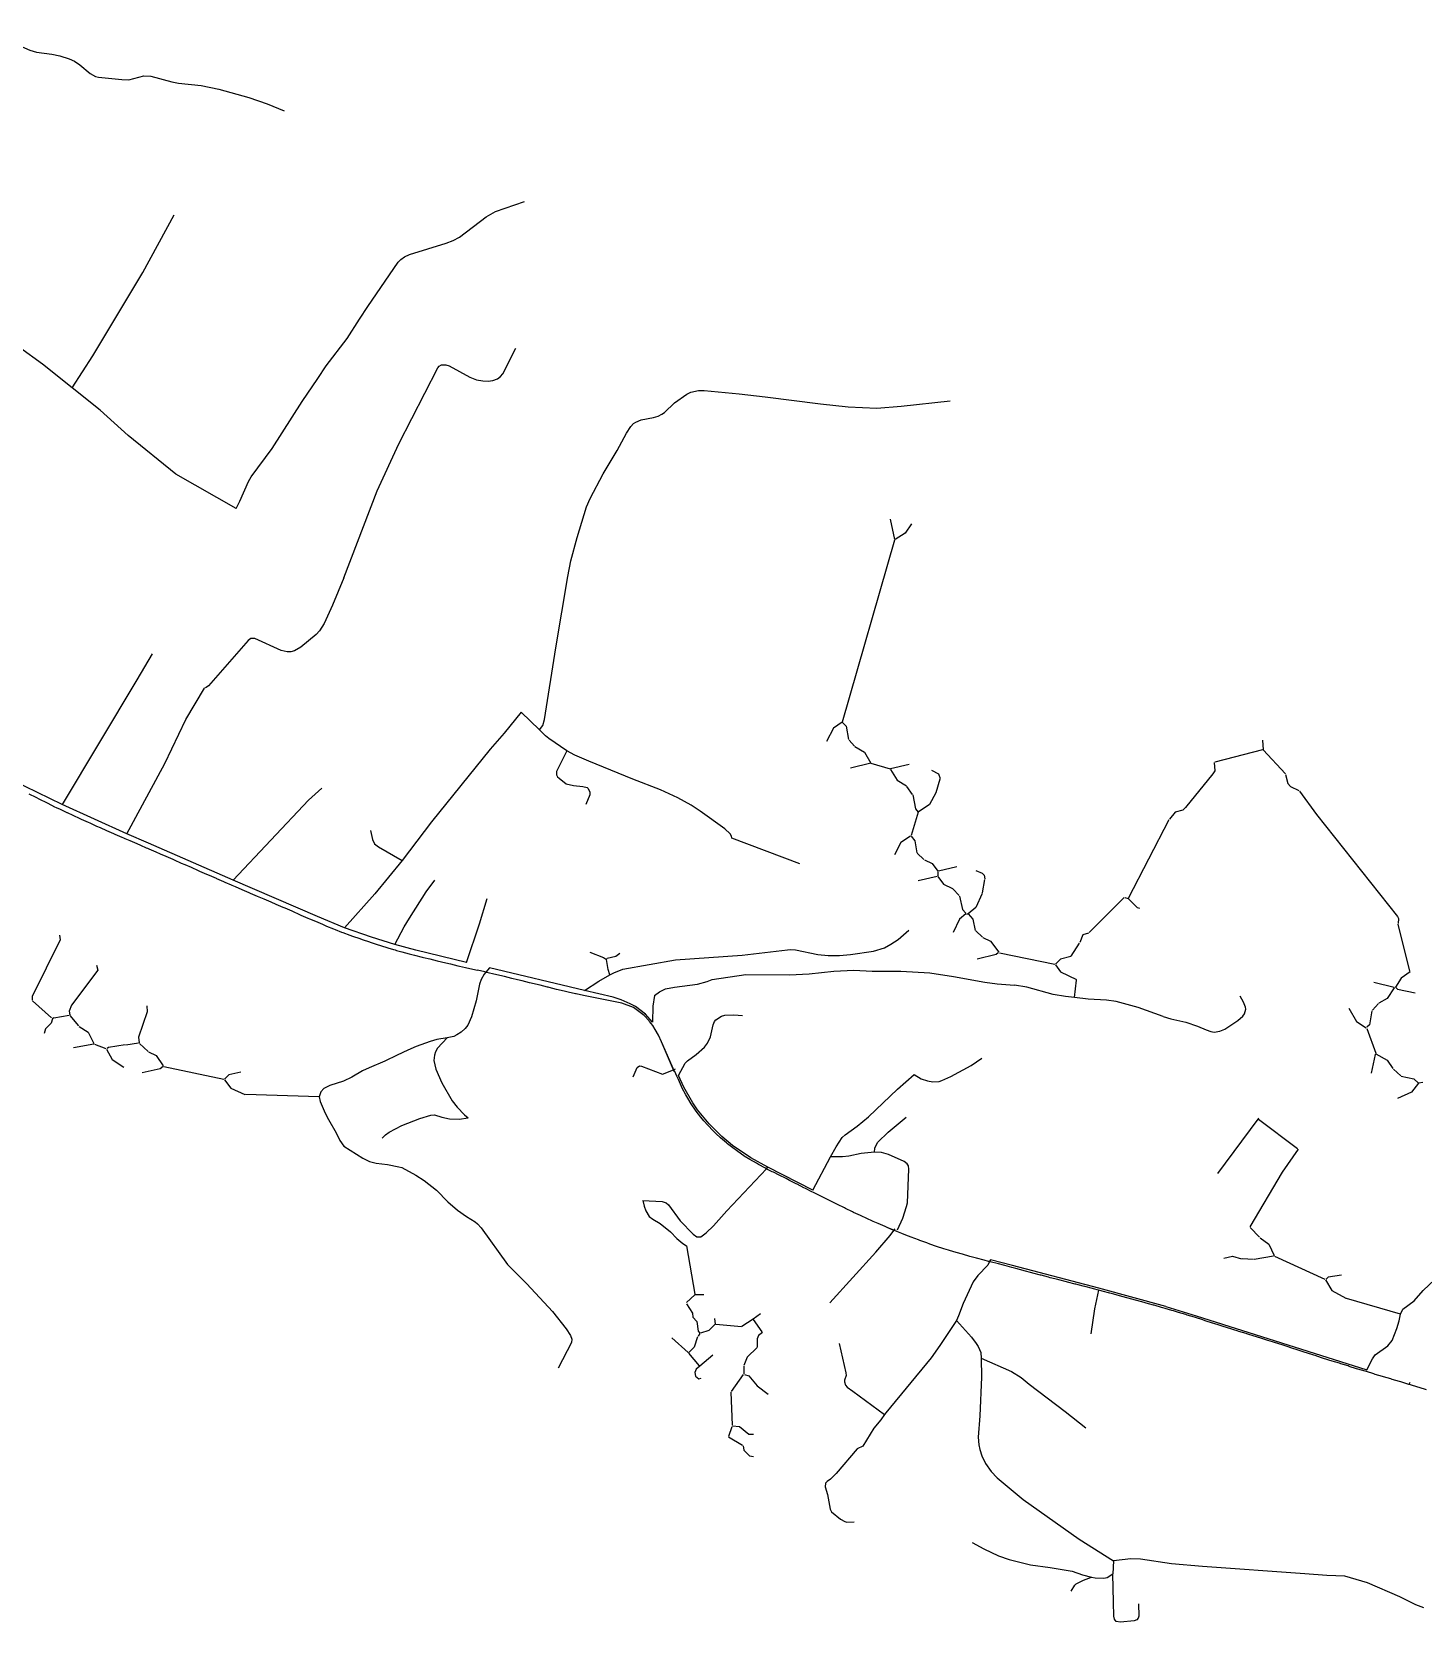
# Model space of a CAD drawing. Header units: metres. Extents: x 432891 to 477890, y 2556094 to 2581523.
# Drawn here: x 468306 to 470491, y 2574296 to 2576794 of the extents above; entities that cross this region are included whole.
import ezdxf

# ---------------------------------------------------------------- set-up
doc = ezdxf.new("R2010")
doc.units = ezdxf.units.M
for name, color, linetype in [('W10_MAIN_PIPE', 1, 'Continuous'), ('W10_PIPE_DN200', 8, 'Continuous'), ('W10_PIPE_DN500_800', 30, 'Continuous')]:
    doc.layers.add(name, color=color, linetype=linetype)

msp = doc.modelspace()

# ---------------------------------------------------------------- linework, layer by layer
at = {"layer": 'W10_MAIN_PIPE'}
for points in [[(468301, 2575597), (468311.7, 2575591.6), (468317.7, 2575588.6), (468328.5, 2575583.3), (468330.7, 2575582.2), (468341.5, 2575576.9), (468343.8, 2575575.8), (468350, 2575572.9), (468360.8, 2575567.7), (468361.3, 2575567.5), (468370.1, 2575563.4), (468381, 2575558.4), (468383.3, 2575557.4), (468394.3, 2575552.4), (468396.6, 2575551.4), (468407.5, 2575546.5), (468412.8, 2575544.2), (468423.1, 2575539.6), (468434, 2575534.8), (468436.3, 2575533.8), (468447.3, 2575529), (468449.6, 2575528), (468451.7, 2575527), (468459.6, 2575523.6), (468470.7, 2575518.8), (468476.2, 2575516.4), (468485.5, 2575512.3), (468487.2, 2575511.6), (468489.4, 2575510.6), (468500.4, 2575505.8), (468507, 2575503), (468516, 2575499.1), (468527, 2575494.2), (468529.2, 2575493.3), (468540.2, 2575488.4), (468545.8, 2575486), (468555.7, 2575481.6), (468566.7, 2575476.8), (468569, 2575475.8), (468580, 2575471), (468584, 2575469.2), (468595, 2575464.4), (468595.6, 2575464.2), (468606.6, 2575459.4), (468608.9, 2575458.5), (468618.7, 2575454.2), (468619.9, 2575453.7), (468625, 2575451.5), (468635.4, 2575446.9), (468646.4, 2575442.1), (468648.7, 2575441.1), (468659.7, 2575436.3), (468662, 2575435.3), (468669.9, 2575431.9), (468680.9, 2575427.2), (468688.7, 2575423.9), (468699.7, 2575419.2), (468703.1, 2575417.8), (468714.1, 2575413), (468715.2, 2575412.5), (468726.1, 2575407.7), (468728.4, 2575406.7), (468739.4, 2575401.9), (468741.7, 2575400.9), (468751.1, 2575396.8), (468762.2, 2575392.1), (468768.4, 2575389.4), (468779.6, 2575384.9), (468782, 2575383.9), (468792, 2575380), (468794.1, 2575379.2), (468805.4, 2575375.1), (468809.3, 2575373.6), (468820.7, 2575369.7), (468824.8, 2575368.2), (468836.2, 2575364.3), (468836.9, 2575364.1), (468848.3, 2575360.4), (468853.5, 2575358.7), (468864.7, 2575355.2), (468873.8, 2575352.6), (468876.3, 2575351.8), (468878.7, 2575351.1), (468886.9, 2575348.8), (468898.6, 2575345.8), (468906.9, 2575343.6), (468918.6, 2575340.7), (468921, 2575340.1), (468930.7, 2575337.7), (468942.4, 2575334.9), (468949.2, 2575333.2), (468960.8, 2575330.4), (468963.3, 2575329.8), (468974.9, 2575327.1), (468977.4, 2575326.5), (468986.8, 2575324.3), (468998.5, 2575321.5), (469005.6, 2575319.9)], [(469250.9, 2575261.4), (469232.6, 2575268.1), (469174.7, 2575279.6), (469172.3, 2575280.2), (469160.5, 2575282.8), (469159.9, 2575282.9), (469148.2, 2575285.6), (469143.9, 2575286.6), (469132.2, 2575289.4), (469129.8, 2575289.9), (469118.1, 2575292.8), (469116.8, 2575293.1), (469115.7, 2575293.4), (469104, 2575296.3), (469101.6, 2575296.9), (469090, 2575299.8), (469087.6, 2575300.4), (469076, 2575303.3), (469068.7, 2575305.1), (469059.5, 2575307.2), (469047.9, 2575310), (469045.5, 2575310.6), (469033.8, 2575313.3), (469031.4, 2575313.9), (469022.6, 2575315.9), (469019.7, 2575316.6), (469017.3, 2575317.2), (469005.6, 2575319.9)], [(470496.2, 2574660.7), (470484.8, 2574664.3), (470482.8, 2574664.9), (470471.4, 2574668.5), (470469.1, 2574669.2), (470466.9, 2574669.9), (470456, 2574673.2), (470454, 2574673.8), (470442.5, 2574677.2), (470440.5, 2574677.8), (470429, 2574681.3), (470427.5, 2574681.7), (470416, 2574685.1), (470413.6, 2574685.9), (470402.1, 2574689.3), (470400.1, 2574689.9), (470388.6, 2574693.4), (470386.6, 2574694), (470375.2, 2574697.6), (470373.2, 2574698.2), (470361.7, 2574701.7), (470359.7, 2574702.4), (470348.3, 2574706), (470343.1, 2574707.6), (470331.7, 2574711.2), (470321.5, 2574714.5), (470319.5, 2574715.2), (470308.1, 2574718.9), (470306.1, 2574719.5), (470294.7, 2574723.2), (470283.5, 2574726.8), (470279.4, 2574728.1), (470267.9, 2574731.8), (470266, 2574732.4), (470254.5, 2574736.1), (470247.4, 2574738.3), (470239.2, 2574740.9), (470227.7, 2574744.5), (470225.7, 2574745.1), (470214.3, 2574748.7), (470213.1, 2574749), (470201.6, 2574752.6), (470198.9, 2574753.5), (470193.9, 2574755.1), (470190.9, 2574756), (470187.4, 2574757.1), (470185.5, 2574757.8), (470174, 2574761.4), (470172.1, 2574762), (470160.6, 2574765.7), (470160.4, 2574765.7), (470149, 2574769.4), (470145.3, 2574770.6), (470133.8, 2574774.2), (470131.9, 2574774.8), (470120.4, 2574778.3), (470118.4, 2574778.9), (470107, 2574782.4), (470099, 2574784.8), (470096.4, 2574785.6), (470086, 2574788.6), (470082.1, 2574789.8), (470080.1, 2574790.3), (470068.6, 2574793.6), (470067.8, 2574793.8), (470056.2, 2574797.1), (470053, 2574798), (470041.5, 2574801.2), (470039.5, 2574801.7), (470027.9, 2574804.9), (470025.9, 2574805.4), (470014.4, 2574808.6), (470005.4, 2574811), (469998.8, 2574812.8), (469987.2, 2574815.8), (469985.2, 2574816.4), (469981.1, 2574817.4), (469973.6, 2574819.4), (469971.6, 2574819.9), (469960, 2574822.9), (469957, 2574823.7), (469945.4, 2574826.7), (469944.4, 2574826.9), (469932.7, 2574829.9), (469930.7, 2574830.4), (469919.1, 2574833.4), (469917.1, 2574833.9), (469905.5, 2574836.9), (469902.5, 2574837.7), (469890.9, 2574840.7), (469889.9, 2574841), (469878.3, 2574844.1), (469876.3, 2574844.6), (469864.7, 2574847.8), (469862.7, 2574848.3), (469851.1, 2574851.4), (469845.3, 2574853), (469834.2, 2574855.9), (469823.9, 2574858.6), (469810.8, 2574861.9), (469808.2, 2574862.6), (469801.4, 2574864.4), (469789.8, 2574867.4), (469781, 2574869.8), (469779, 2574870.4), (469767.4, 2574873.7), (469765.4, 2574874.3), (469753.9, 2574877.7), (469745.6, 2574880.2), (469738.4, 2574882.5), (469727, 2574886.1), (469716.5, 2574889.7), (469711.6, 2574891.5), (469700.3, 2574895.6), (469698.4, 2574896.3), (469687.2, 2574900.6), (469678.6, 2574903.9), (469672.1, 2574906.5), (469664.4, 2574909.5), (469660.9, 2574910.9), (469660.6, 2574911), (469649.5, 2574915.6), (469646, 2574917.1), (469634.9, 2574921.9), (469627.2, 2574925.4), (469616.2, 2574930.4), (469609.3, 2574933.6), (469607.4, 2574934.5), (469596.5, 2574939.6), (469594.7, 2574940.5), (469583.9, 2574945.8), (469582, 2574946.7), (469571.2, 2574951.9), (469569.3, 2574952.9), (469558.6, 2574958.2), (469555.5, 2574959.7), (469544.8, 2574965), (469544.1, 2574965.3), (469533.4, 2574970.7), (469531, 2574971.9), (469520.8, 2574977), (469518.6, 2574978.1), (469507.9, 2574983.6), (469506.4, 2574984.3), (469495.7, 2574989.8), (469490.4, 2574992.5), (469479.7, 2574997.9), (469470.6, 2575002.5), (469468.8, 2575003.4), (469460.4, 2575007.6), (469458, 2575008.9), (469447.3, 2575014.6), (469443.8, 2575016.6), (469433.3, 2575022.7), (469424.8, 2575028), (469424.3, 2575028.4), (469414.5, 2575035.3), (469404.6, 2575042.3), (469398.4, 2575047.2), (469396.8, 2575048.6), (469387.7, 2575056.4), (469380, 2575063.6), (469375.9, 2575067.8), (469367.5, 2575076.4), (469361.4, 2575083.2), (469356.6, 2575089.2), (469349.1, 2575098.6), (469348.1, 2575100.1), (469341.3, 2575110.1), (469335.9, 2575119.2), (469333.1, 2575124.3), (469327.4, 2575134.9), (469326.3, 2575137.3), (469321.3, 2575148.2), (469319.8, 2575151.4), (469318.9, 2575153.4), (469315.5, 2575160.8), (469315, 2575160.6), (469294.6, 2575207.2), (469289.8, 2575218), (469285, 2575226.7), (469281, 2575232.9), (469278.4, 2575236.3), (469276.1, 2575239.4), (469275.3, 2575240.3), (469267.4, 2575248.9), (469250.9, 2575261.4)]]:
    msp.add_lwpolyline(points, dxfattribs=at)
at = {"layer": 'W10_PIPE_DN200'}
for points in [[(468241.3, 2576794.2), (468250.6, 2576787.8), (468302.7, 2576765.2), (468313, 2576762.4), (468336.9, 2576759.1), (468349.9, 2576756.4), (468364.3, 2576751.8), (468372.5, 2576747.9), (468381.1, 2576742.4), (468397.4, 2576728.8), (468405.5, 2576724.1), (468410.3, 2576722.9), (468447.3, 2576719.1), (468458, 2576719), (468481.7, 2576725.3), (468492.6, 2576724.6), (468525.7, 2576715.6), (468536.1, 2576713.6), (468571.9, 2576709.8), (468599.3, 2576704.2), (468646.4, 2576690.9), (468675.1, 2576680.9), (468702, 2576669.8)], [(468626.5, 2576045.2), (468632.4, 2576056.6), (468646, 2576087.7), (468650, 2576095.2), (468683.1, 2576139.5), (468730.5, 2576213.6), (468754.7, 2576249.4), (468768.2, 2576269.4), (468801, 2576312.6), (468820.5, 2576342.8), (468833.4, 2576362.8), (468881.3, 2576432.2), (468885.1, 2576436.4), (468891.1, 2576440.9), (468898.7, 2576444.6), (468956.5, 2576462.1), (468967.5, 2576466.3), (468977.3, 2576471.8), (469019.5, 2576503.4), (469034.1, 2576512.1), (469079.8, 2576527.7)], [(468369, 2576234.7), (468401.3, 2576285.1), (468479.9, 2576416.1), (468529.4, 2576506.9)], [(468369, 2576234.7), (468322.3, 2576272.1), (468286.5, 2576298.2), (468246.9, 2576325.2), (468240.5, 2576328.4), (468228.6, 2576330.8), (468143.4, 2576329.9), (468095, 2576336.3), (468077.2, 2576336.6), (468065, 2576340.5), (468057.7, 2576340), (468052.7, 2576338.4)], [(468796, 2575936.2), (468848.3, 2576073), (468882, 2576146.7), (468943.4, 2576266.1), (468945.4, 2576268.9), (468949.2, 2576270.8), (468952, 2576271.1), (468955.8, 2576271.1), (468961.3, 2576269.6), (468993.8, 2576251.9), (469004.1, 2576247.6), (469014.3, 2576245.8), (469022.5, 2576245.4), (469029.9, 2576246.4), (469036.9, 2576249.1), (469041.8, 2576252.5), (469045.6, 2576256.7), (469066, 2576297.2)], [(468626.5, 2576045.2), (468532, 2576099.2), (468457, 2576160.1), (468413, 2576199.9), (468369, 2576234.7)], [(469103.3, 2575697.8), (469108.2, 2575704.5), (469111.1, 2575714), (469128.7, 2575826.3), (469147.4, 2575938.3), (469152.5, 2575962.9), (469162.2, 2576000), (469177, 2576047.9), (469182.5, 2576060.8), (469203, 2576099.6), (469225, 2576136.4), (469239.7, 2576163.7), (469246.5, 2576174.1), (469250.9, 2576178.8), (469254.7, 2576181.1), (469262.9, 2576184.4), (469282, 2576188.3), (469289.6, 2576190.5), (469295.5, 2576193.4), (469299.7, 2576196.1), (469315.2, 2576211.4), (469334.4, 2576225), (469340.8, 2576228.1), (469352.7, 2576230.6), (469361.9, 2576230.9), (469416.6, 2576225.3), (469457.7, 2576220.9), (469544.4, 2576209.6)], [(469544.4, 2576209.6), (469588.1, 2576204.9), (469633.1, 2576202.9), (469671.4, 2576206), (469748.3, 2576214.3)], [(469653.7, 2576028.4), (469660.7, 2575996.4)], [(469687.7, 2576021.4), (469677.7, 2576006.4), (469661.7, 2575996.4)], [(469660.7, 2575995.4), (469578.7, 2575709.4)], [(468796, 2575936.2), (468778.2, 2575893.2), (468764.9, 2575864.6), (468757.6, 2575853.2), (468752.4, 2575847.6), (468728, 2575827.4), (468718.2, 2575821.7), (468712.5, 2575820.2), (468706.6, 2575819.9), (468697.1, 2575822.4), (468656.1, 2575841), (468649.9, 2575840.9), (468645.7, 2575838), (468583.1, 2575766.6), (468579.6, 2575764), (468576.9, 2575763.3)], [(468494.8, 2575816.8), (468470.7, 2575776.4)], [(468470.7, 2575776.4), (468353.4, 2575580.1)], [(468514.5, 2575644.8), (468547.5, 2575713.6), (468576.9, 2575763.3)], [(468353.4, 2575580.1), (468295.4, 2575608.8), (468146.8, 2575684.5), (468049, 2575735.4)], [(469074.4, 2575725.5), (469047.4, 2575692.2), (469025.6, 2575667), (468933.5, 2575553.1), (468887.2, 2575492.2)], [(469103.3, 2575697.8), (469074.4, 2575725.5)], [(469145.8, 2575664.6), (469118, 2575683.9), (469112.5, 2575688.4), (469103.3, 2575697.8)], [(469578.7, 2575709.4), (469564.7, 2575700.4), (469553.7, 2575679.4)], [(469578.7, 2575709.4), (469584.7, 2575703.4), (469588.7, 2575682.4)], [(469598.1, 2575672.1), (469589.4, 2575681.6)], [(470238.7, 2575681.4), (470239.7, 2575666.4)], [(469145.8, 2575664.6), (469129.9, 2575632.1), (469129.9, 2575626.7), (469131.2, 2575624), (469133.9, 2575621.5), (469144.8, 2575612.9), (469156.6, 2575609.9), (469171.2, 2575608.8), (469177.9, 2575607.1), (469179.2, 2575605.8), (469182, 2575600.1), (469182.4, 2575595.7), (469175.8, 2575580.4)], [(469293, 2575603.6), (469249.5, 2575620.1), (469180.6, 2575648.2), (469158.5, 2575657.9), (469145.8, 2575664.6)], [(469598.7, 2575671.4), (469613.7, 2575662.4), (469623.7, 2575645.4)], [(470238.8, 2575666.1), (470163.7, 2575646.6)], [(470239.7, 2575666.4), (470274.7, 2575628.4)], [(468454.9, 2575534.4), (468514.5, 2575644.8)], [(469623.7, 2575645.4), (469591.7, 2575637.4)], [(469623.7, 2575645.4), (469653.7, 2575636.4)], [(469683.7, 2575643.4), (469654.7, 2575636.4)], [(469654.7, 2575635.4), (469664.7, 2575618.4), (469679.7, 2575609.4)], [(469718.7, 2575634.4), (469729.7, 2575628.4), (469732.7, 2575621.4)], [(470162.7, 2575646.4), (470163.7, 2575633.4), (470160.7, 2575628.4), (470117.7, 2575575.4), (470113.7, 2575571.4), (470101.7, 2575568.4), (470092.7, 2575557.4)], [(470274.7, 2575627.4), (470278.7, 2575613.4), (470282.7, 2575608.4), (470295.7, 2575602.4)], [(468621.8, 2575461.6), (468740.5, 2575587.3), (468761.3, 2575606.2)], [(469405, 2575527.6), (469404.6, 2575530.7), (469402.8, 2575534.2), (469394.4, 2575542.2), (469355.5, 2575569.9), (469341.2, 2575579.1), (469320.6, 2575590.9), (469293, 2575603.6)], [(469689.2, 2575596.2), (469680.3, 2575608.6)], [(469725.7, 2575598.4), (469715.7, 2575580.4), (469697.7, 2575568.4)], [(469726, 2575599.3), (469732.5, 2575620.4)], [(470296.7, 2575601.4), (470323.7, 2575564.4), (470450.7, 2575404.4), (470452.7, 2575401.4), (470451.7, 2575393.4)], [(468454.9, 2575534.4), (468353.4, 2575580.1)], [(469689.7, 2575595.4), (469693.7, 2575573.4), (469697.7, 2575568.4)], [(469697.7, 2575568.4), (469686.7, 2575531.4)], [(470028.2, 2575433.2), (470092.3, 2575556.5)], [(468488.7, 2575519.7), (468454.9, 2575534.4)], [(468837.8, 2575539.4), (468840.9, 2575525.5), (468844.1, 2575518.5), (468850.4, 2575513.8), (468887.2, 2575492.2)], [(469512.3, 2575487.2), (469405, 2575527.6)], [(469685.7, 2575530.4), (469670.7, 2575520.4), (469660.7, 2575501.4)], [(469686.7, 2575530.4), (469692.7, 2575523.4), (469695.7, 2575504.4)], [(468621.8, 2575461.6), (468488.7, 2575519.7)], [(469707, 2575494), (469696.5, 2575503.7)], [(468887.2, 2575492.2), (468844.5, 2575439.8), (468796.9, 2575386.7)], [(469707.7, 2575493.4), (469719.7, 2575487.4), (469728.7, 2575475.4)], [(469728.7, 2575474.4), (469728.7, 2575468.4)], [(469758.7, 2575482.4), (469729.7, 2575475.4)], [(469788.7, 2575476.4), (469798.7, 2575472.4), (469801.7, 2575469.4), (469802.7, 2575463.4)], [(468796.9, 2575386.7), (468754.3, 2575404.1), (468621.8, 2575461.6)], [(468876, 2575360.2), (468890.6, 2575388.3), (468898.7, 2575401.8), (468925.2, 2575443.2), (468938.5, 2575461.2)], [(469727.7, 2575467.4), (469697.7, 2575460.4)], [(469728.7, 2575467.4), (469737.7, 2575455.4), (469751.7, 2575448.4)], [(469762.1, 2575437.1), (469752.4, 2575447.6)], [(469798.9, 2575441.3), (469802.6, 2575462.4)], [(468988.6, 2575332), (469008.9, 2575392.8), (469021.1, 2575432.6)], [(469762.7, 2575436.4), (469767.7, 2575415.4), (469772.7, 2575409.4)], [(469798.7, 2575440.4), (469788.7, 2575418.4), (469776.7, 2575408.4)], [(469966.4, 2575379.1), (470021.5, 2575434.2)], [(470022.7, 2575434.4), (470027.7, 2575432.4)], [(470027.7, 2575432.4), (470041.7, 2575418.4), (470045.7, 2575417.4)], [(469772.7, 2575408.4), (469762.7, 2575400.4), (469752.7, 2575379.4)], [(469773.7, 2575408.4), (469776.7, 2575408.4)], [(469776.7, 2575408.4), (469783.7, 2575400.4), (469787.7, 2575382.4)], [(468349.1, 2575374.8), (468350.1, 2575367.8), (468306.1, 2575278.8), (468306.1, 2575272.8)], [(468876, 2575360.2), (468839.4, 2575371.7), (468796.9, 2575386.7)], [(469421.7, 2575343.6), (469492.7, 2575352.2), (469498.1, 2575352.7), (469505.3, 2575352), (469540.4, 2575344.9), (469556.6, 2575343.2), (469574.5, 2575342.9), (469591.9, 2575344.6), (469627.9, 2575350), (469644.8, 2575355), (469655.1, 2575361.1), (469666.4, 2575368.3), (469683.1, 2575382.9)], [(469799, 2575372), (469788.5, 2575381.7)], [(469965.7, 2575378.4), (469956.7, 2575375.4), (469951.7, 2575363.4)], [(470470.5, 2575318.3), (470452, 2575392.4)], [(468988.6, 2575332), (468908.9, 2575351.4), (468876, 2575360.2)], [(469182.4, 2575348.4), (469203.8, 2575339.9), (469208.2, 2575336.8)], [(469208.2, 2575336.8), (469209.2, 2575338.9), (469223.2, 2575342.3), (469229.1, 2575346.7)], [(469823.7, 2575347.4), (469820.7, 2575344.4), (469790.7, 2575337.4)], [(469799.7, 2575371.4), (469811.7, 2575365.4), (469824.7, 2575348.4)], [(469825.7, 2575347.4), (469912.7, 2575329.4)], [(469938.3, 2575342.2), (469951.2, 2575362.5)], [(468407.1, 2575327.8), (468409.1, 2575319.8), (468368.1, 2575264.8), (468364.1, 2575255.8), (468365.1, 2575249.8)], [(469024.4, 2575323.7), (469018.8, 2575316.8)], [(469174, 2575288), (469024.4, 2575323.7)], [(469213.7, 2575312.5), (469211, 2575321.3), (469208.2, 2575336.8)], [(469213.7, 2575312.5), (469219.9, 2575316), (469234, 2575321.5), (469316.5, 2575336.3)], [(469316.5, 2575336.3), (469421.7, 2575343.6)], [(469937.7, 2575341.4), (469921.7, 2575337.4), (469913.7, 2575329.4)], [(469913.7, 2575328.4), (469921.7, 2575317.4), (469946.7, 2575305.4)], [(469018.8, 2575316.8), (469016.3, 2575313.7), (469011.3, 2575305.6), (469009.1, 2575298.3), (469003.6, 2575272), (468996.4, 2575246.9), (468990.3, 2575233.9), (468986.1, 2575228.4), (468980.1, 2575222.9), (468973.4, 2575218.3), (468968.5, 2575215.7), (468958.3, 2575213.8)], [(469174, 2575288), (469196.2, 2575302.6), (469213.7, 2575312.5)], [(469283.7, 2575280.3), (469291.7, 2575286), (469301.1, 2575290.9), (469315, 2575293.5), (469351.3, 2575297.8), (469366.7, 2575302.1), (469374.5, 2575305.5)], [(469374.5, 2575305.5), (469427.2, 2575313.1), (469495.7, 2575312.6), (469526.6, 2575314.4), (469565.4, 2575318.6), (469596.9, 2575319.8), (469625.5, 2575318.7), (469670.9, 2575318.5), (469716.5, 2575315.7), (469753.2, 2575310.3), (469802.8, 2575301.1), (469821.9, 2575298.6), (469849.1, 2575296.5)], [(469943.4, 2575277), (469946.6, 2575304.4)], [(470413.7, 2575301.4), (470445.7, 2575293.4)], [(470470.7, 2575317.4), (470456.7, 2575307.4), (470447.7, 2575293.4)], [(468336.4, 2575245.4), (468306.9, 2575272.1)], [(469280.8, 2575238.1), (469269.4, 2575251.1), (469253.7, 2575263), (469245.8, 2575267.4), (469231.2, 2575273.5), (469218.7, 2575277.4), (469174, 2575288)], [(469283.7, 2575280.3), (469281.1, 2575263.7), (469280.8, 2575238.1)], [(469943.4, 2575277), (469929.5, 2575278.6), (469910.1, 2575281.7), (469868.6, 2575293.3), (469849.1, 2575296.5)], [(470082.6, 2575247.2), (470043.3, 2575261.2), (470009.2, 2575270.6), (469993.8, 2575272.8), (469965.2, 2575274.5), (469943.4, 2575277)], [(470082.6, 2575247.2), (470094.7, 2575243.6), (470118.6, 2575238.1), (470136.9, 2575232), (470150.1, 2575226.1), (470157.5, 2575223.8), (470163.1, 2575222.8), (470172, 2575224), (470179.4, 2575227.1), (470199.9, 2575240.9), (470207.8, 2575247.6), (470210.8, 2575251.5), (470212.4, 2575258.7), (470212, 2575261.9), (470208.9, 2575270), (470203.8, 2575279)], [(470445.7, 2575292.4), (470434.7, 2575275.4), (470421.7, 2575268.4)], [(470445.7, 2575292.4), (470445.7, 2575293.4)], [(470447.7, 2575293.4), (470450.7, 2575290.4), (470478.7, 2575284.4)], [(468340.1, 2575245), (468364.1, 2575249.6)], [(468379.5, 2575232.6), (468365.7, 2575249)], [(468486.1, 2575263.8), (468487.1, 2575254.8), (468473.1, 2575214.8), (468474.1, 2575205.8)], [(469321.6, 2575154.6), (469332.2, 2575173.9), (469335.4, 2575177.5), (469349.4, 2575187.6), (469362.5, 2575199.1), (469367.2, 2575205.2), (469371.6, 2575215.2), (469376.1, 2575234.3), (469377.9, 2575239.4), (469380.2, 2575242.2), (469389.2, 2575247.8), (469394, 2575249.2), (469408.4, 2575250.1), (469421.9, 2575249)], [(470374.7, 2575260.4), (470386.7, 2575239.4), (470401.7, 2575229.4)], [(470410.7, 2575256.4), (470406.7, 2575234.4), (470402.7, 2575230.4)], [(470411.4, 2575257.1), (470421, 2575267.6)], [(468338.1, 2575243.8), (468336.1, 2575236.8), (468327.1, 2575227.8), (468325.1, 2575220.8)], [(468340.1, 2575245), (468338.1, 2575243.8)], [(468380.1, 2575231.8), (468394.1, 2575222.8), (468403.1, 2575204.8)], [(470402.7, 2575228.4), (470416.7, 2575189.4)], [(468403.1, 2575203.8), (468371.1, 2575197.8)], [(468404.1, 2575203.8), (468422.1, 2575196.8)], [(468452.1, 2575202.8), (468426.1, 2575198.8), (468424.1, 2575196.8)], [(468453.1, 2575203), (468473.1, 2575205.7)], [(468488.4, 2575192.5), (468474.8, 2575205.1)], [(468958.3, 2575213.8), (468941.6, 2575211.3), (468931.4, 2575208.1), (468909.2, 2575200.1), (468896.3, 2575194.3)], [(468958.3, 2575213.8), (468942.9, 2575197.5), (468939.5, 2575191.8), (468938, 2575186.7), (468937.4, 2575178.3)], [(468423.1, 2575195.8), (468432.1, 2575179.8), (468450.1, 2575167.8)], [(468489.1, 2575191.8), (468501.1, 2575185.8), (468512.1, 2575169.8)], [(468896.3, 2575194.3), (468879.4, 2575186.7), (468860.1, 2575177), (468835.6, 2575166.8), (468825, 2575161.8), (468808.5, 2575152), (468795.3, 2575145.9), (468773.9, 2575138.9), (468764.2, 2575134.1), (468759.4, 2575128.8), (468757.2, 2575120.8)], [(468937.4, 2575178.3), (468940.3, 2575164.7), (468949.6, 2575143.1), (468965.9, 2575114.8), (468973.9, 2575104.6), (468985.2, 2575092.8), (468991.1, 2575088.1)], [(469691.7, 2575156.2), (469702.9, 2575149.4), (469712.4, 2575146), (469721, 2575144.8), (469730.9, 2575145.4), (469735, 2575146.5), (469749, 2575153), (469781.4, 2575170.1), (469797.8, 2575181.7)], [(470415.7, 2575187.4), (470409.7, 2575158.4)], [(470416.7, 2575188.4), (470415.7, 2575187.4)], [(470416.7, 2575188.4), (470434.7, 2575178.4), (470443.7, 2575165.4)], [(468512.1, 2575168.8), (468507.1, 2575164.8), (468479.1, 2575158.8)], [(468513.1, 2575168.8), (468607.1, 2575148.8)], [(468634.1, 2575159.8), (468615.1, 2575155.8), (468608.1, 2575148.8)], [(468608.1, 2575147.8), (468618.1, 2575134.8), (468640.1, 2575124.8)], [(469250.1, 2575152.6), (469256.8, 2575167.2), (469260, 2575169.5), (469263.3, 2575169.1), (469296.2, 2575156.8), (469313.7, 2575163.6)], [(469313.7, 2575163.6), (469316.9, 2575164.8)], [(469461.8, 2575010.3), (469434.9, 2575025.2), (469406.4, 2575044.7), (469389.7, 2575058.7), (469369.7, 2575078.4), (469351.5, 2575100.4), (469343.8, 2575111.8), (469330.1, 2575136.3), (469321.6, 2575154.6)], [(469560.1, 2575026.9), (469568.9, 2575042.6), (469578.8, 2575057.1), (469583.1, 2575061.2), (469602, 2575075.1), (469619.9, 2575089.5), (469665.5, 2575133.2), (469691.7, 2575156.2)], [(470456, 2575154.1), (470444.5, 2575164.7)], [(470456.7, 2575153.4), (470476.7, 2575149.4), (470483.7, 2575142.4)], [(468757.2, 2575120.8), (468641.1, 2575124.8)], [(470483.7, 2575142.4), (470472.7, 2575128.4), (470450.7, 2575118.4)], [(470490.7, 2575143.4), (470483.7, 2575142.4)], [(468757.2, 2575120.8), (468758.5, 2575113.8), (468766.6, 2575095.4), (468771.5, 2575085.5), (468783.8, 2575064.7), (468789.5, 2575052.5), (468795.7, 2575043.5), (468825.6, 2575024.6), (468836.2, 2575019.4), (468846.7, 2575016.8), (468864.2, 2575014.7), (468882.4, 2575011.3), (468886.7, 2575009.8), (468908.7, 2574998.1), (468921.8, 2574989.5), (468941.1, 2574974.4), (468959.1, 2574956), (468974.4, 2574943.1), (468988.3, 2574932.8), (469002.2, 2574924.8), (469005.5, 2574921.7), (469011.4, 2574915), (469052.8, 2574857.8), (469083.4, 2574827.5), (469123.8, 2574783.9), (469145.2, 2574756.7), (469152, 2574746.3), (469153.9, 2574740.1), (469153.2, 2574734.9), (469132.2, 2574694.6)], [(468855.9, 2575056.1), (468861.2, 2575061.3), (468867.1, 2575065.4), (468886.8, 2575076.1), (468915.3, 2575087.1), (468932.2, 2575092.5), (468938.4, 2575092.6), (468949.8, 2575088.9), (468962, 2575086.6), (468976.8, 2575086), (468991.1, 2575088.1)], [(469629.6, 2575034.1), (469630, 2575040.2), (469631.9, 2575045.3), (469634.7, 2575049.7), (469650.8, 2575065.6), (469679.2, 2575089)], [(470231.5, 2575085.9), (470167.9, 2575000.7)], [(470232.9, 2575087.7), (470231.5, 2575085.9)], [(470294, 2575039.2), (470232.3, 2575085.3)], [(469532.3, 2574974.6), (469560.1, 2575026.9)], [(469629.6, 2575034.1), (469608.2, 2575031.9), (469589.1, 2575028.1), (469578.9, 2575026.9), (469560.1, 2575026.9)], [(469665.5, 2574912.3), (469673.9, 2574930.3), (469679.8, 2574948.6), (469681, 2574954.5), (469683.2, 2575007.4), (469682.5, 2575012.9), (469680.8, 2575015.9), (469675.9, 2575019.4), (469651.4, 2575030.6), (469640.2, 2575033.8), (469629.6, 2575034.1)], [(470294.9, 2575038.7), (470269.9, 2575002.7), (470218.9, 2574916.7)], [(469265.6, 2574958), (469295.7, 2574956.4), (469302, 2574954.5), (469305.6, 2574951.3), (469324, 2574926.2), (469344.3, 2574905.1), (469350.1, 2574901), (469356.4, 2574901.3), (469365.1, 2574907.2), (469376.4, 2574918.5), (469397.2, 2574942.1), (469459.7, 2575008)], [(469459.7, 2575008), (469461.8, 2575010.3)], [(469532.3, 2574974.6), (469461.8, 2575010.3)], [(469265.6, 2574958), (469267.4, 2574949.3), (469269.9, 2574942.2), (469275.6, 2574933.1), (469280.9, 2574928.7), (469292.5, 2574922), (469308.8, 2574909), (469318.7, 2574898.3), (469328.1, 2574890.5), (469334, 2574886.9)], [(469559.1, 2574797.5), (469631.5, 2574876.8), (469654.1, 2574903.2), (469659.9, 2574911.3)], [(469659.9, 2574911.3), (469661.7, 2574913.8)], [(470234.2, 2574900.4), (470219.5, 2574915.9)], [(470234.9, 2574899.7), (470248.9, 2574889.7), (470256.9, 2574871.7)], [(469334, 2574886.9), (469347, 2574811)], [(469810.2, 2574862.1), (469807.5, 2574856.7), (469791.9, 2574840.6), (469784.5, 2574830.3), (469768.7, 2574796.2), (469761.4, 2574776.8), (469757.9, 2574769.7)], [(469811.6, 2574864.8), (469810.2, 2574862.1)], [(469846.1, 2574855.9), (469811.6, 2574864.8)], [(469981.9, 2574820.3), (469846.1, 2574855.9)], [(470177.9, 2574867.7), (470191.9, 2574870.7), (470205.9, 2574866.7)], [(470224.9, 2574865.7), (470206.8, 2574866.6)], [(470255.9, 2574870.7), (470225.9, 2574865.7)], [(470257.9, 2574870.7), (470336.9, 2574834.7)], [(470455.8, 2574779.7), (470459.2, 2574787.4), (470476.9, 2574800.6), (470491.1, 2574816.7), (470509.7, 2574833.9), (470535.3, 2574849.9)], [(470337.9, 2574833.7), (470347.9, 2574816.7), (470369.9, 2574804.7)], [(470362.9, 2574840.7), (470341.9, 2574837.7), (470338.9, 2574834.7)], [(469347.2, 2574810), (469334.2, 2574798)], [(469361.2, 2574810), (469347.2, 2574810)], [(469981.2, 2574817.4), (469974.9, 2574788), (469969.3, 2574748.9)], [(470086.9, 2574791.5), (469981.9, 2574820.3)], [(470455.8, 2574779.7), (470370.8, 2574804.4)], [(469334.2, 2574796), (469343.2, 2574781), (469344.2, 2574775), (469350.2, 2574768), (469352.2, 2574753), (469355.2, 2574750)], [(469378.2, 2574773), (469379.2, 2574764)], [(469438.7, 2574772), (469421.2, 2574760)], [(469450.2, 2574780), (469438.7, 2574772)], [(470086.9, 2574791.5), (470134.7, 2574777), (470402.9, 2574692.2)], [(470402.9, 2574692.2), (470411.7, 2574709.3), (470415.9, 2574715.5), (470435.8, 2574729.7), (470442.3, 2574738.5), (470450.1, 2574757.2), (470453.7, 2574769.1), (470455.8, 2574779.7)], [(469355.2, 2574749), (469352.2, 2574745)], [(469379.2, 2574764), (469369.2, 2574754), (469356.2, 2574750)], [(469380.2, 2574763.9), (469420.2, 2574760.1)], [(469452.7, 2574751.8), (469439.3, 2574771.2)], [(469453.2, 2574751), (469447.2, 2574746), (469445.2, 2574741), (469445.2, 2574728)], [(469757.9, 2574769.7), (469732.1, 2574730.4), (469718.3, 2574711), (469646.9, 2574624.5)], [(469757.9, 2574769.7), (469781.8, 2574743.4), (469789.1, 2574733.7), (469792.4, 2574728.7), (469796.6, 2574719.6), (469797.1, 2574710.4)], [(469336.5, 2574719.6), (469311, 2574742.4)], [(469351.2, 2574744), (469346.2, 2574728), (469337.2, 2574719)], [(469445.2, 2574727), (469429.2, 2574712), (469424.2, 2574699)], [(469573.6, 2574733.8), (469584.4, 2574687.3), (469584.8, 2574683.5), (469582.2, 2574676.1), (469582.1, 2574673.2), (469583.8, 2574668.3), (469586.5, 2574665.1), (469595.3, 2574658.4), (469645, 2574622)], [(469354.4, 2574698.7), (469337.9, 2574718.2)], [(469355, 2574697.9), (469349.2, 2574693), (469347.2, 2574688), (469348.2, 2574682), (469353.2, 2574678), (469357.2, 2574679)], [(469375.2, 2574715), (469355, 2574697.9)], [(469424.2, 2574698), (469424.2, 2574686)], [(469797.1, 2574710.4), (469797.3, 2574680.5), (469794.6, 2574619.9), (469792, 2574586.5), (469793, 2574574.4), (469794.7, 2574567.1), (469798.1, 2574556.9), (469803.9, 2574544.8)], [(469797.1, 2574710.4), (469844.5, 2574689.3), (469859.7, 2574680.1), (469872.2, 2574669.6), (469928.7, 2574626.8), (469961.1, 2574600.8)], [(469423.2, 2574685), (469404.2, 2574658)], [(469425.2, 2574685), (469432.2, 2574683)], [(469432.2, 2574683), (469445.2, 2574667), (469462.2, 2574654)], [(470470, 2574672.1), (470468.8, 2574669.3)], [(469406.2, 2574605), (469404.3, 2574657)], [(469646.9, 2574624.5), (469645, 2574622)], [(469400.6, 2574587.9), (469405.9, 2574603.1)], [(469406.2, 2574604), (469417.2, 2574603), (469432.2, 2574591), (469439.2, 2574591)], [(469645, 2574622), (469639.2, 2574613.4), (469628.3, 2574600.3), (469610.8, 2574572.1), (469602.1, 2574567.9), (469569.1, 2574529.4), (469560.4, 2574520.3), (469554.8, 2574517), (469552.4, 2574513.9), (469552, 2574508.6), (469555.7, 2574496.1), (469559.8, 2574473.3), (469561.9, 2574469.2), (469575.8, 2574457.8), (469582.5, 2574454.1), (469585.9, 2574453), (469597.5, 2574453.6)], [(469400.2, 2574587), (469422.2, 2574574)], [(469423.2, 2574573), (469424.2, 2574566), (469433.2, 2574557), (469439.2, 2574556)], [(469803.9, 2574544.8), (469812.7, 2574532.2), (469821.8, 2574522.6), (469863, 2574488.3), (469950.6, 2574425.9), (470004.8, 2574392.3)], [(469782.9, 2574420.9), (469800.9, 2574411.1), (469823.9, 2574400), (469840.9, 2574394.4), (469874.2, 2574385.9), (469905.1, 2574381.7), (469939.8, 2574375.9), (469955.9, 2574370.1), (469970.1, 2574366.4)], [(470004.8, 2574392.3), (470003.9, 2574371.7)], [(470144.7, 2574383.4), (470095.8, 2574387.4), (470047.4, 2574394.5), (470031.8, 2574395.4), (470004.8, 2574392.3)], [(470305.2, 2574371.9), (470144.7, 2574383.4)], [(469938.2, 2574344.4), (469943.9, 2574353.8), (469946.1, 2574355.8), (469957.8, 2574361.8), (469970.1, 2574366.4)], [(469970.1, 2574366.4), (469975.8, 2574365.3), (469989.5, 2574365), (469994.7, 2574366), (470003.9, 2574371.7)], [(470044.3, 2574324.8), (470044.6, 2574305.3), (470043.5, 2574302.1), (470041.3, 2574299.6), (470037.4, 2574297.6), (470015.9, 2574295.7), (470009.1, 2574296.9), (470006.6, 2574300.5), (470005.2, 2574305.3), (470004.9, 2574327.2), (470003.9, 2574371.7)], [(470492.3, 2574318.5), (470479.6, 2574323), (470454.3, 2574335.6), (470403.5, 2574357.8), (470368.4, 2574367.8), (470339.7, 2574369.3), (470305.2, 2574371.9)]]:
    msp.add_lwpolyline(points, dxfattribs=at)
at = {"layer": 'W10_PIPE_DN500_800'}
for points in [[(468301, 2575597), (468311.7, 2575591.6), (468317.7, 2575588.6), (468328.5, 2575583.3), (468330.7, 2575582.2), (468341.5, 2575576.9), (468343.8, 2575575.8), (468350, 2575572.9), (468360.8, 2575567.7), (468361.3, 2575567.5), (468370.1, 2575563.4), (468381, 2575558.4), (468383.3, 2575557.4), (468394.3, 2575552.4), (468396.6, 2575551.4), (468407.5, 2575546.5), (468412.8, 2575544.2), (468423.1, 2575539.6), (468434, 2575534.8), (468436.3, 2575533.8), (468447.3, 2575529), (468449.6, 2575528), (468451.7, 2575527), (468459.6, 2575523.6), (468470.7, 2575518.8), (468476.2, 2575516.4), (468485.5, 2575512.3), (468487.2, 2575511.6), (468489.4, 2575510.6), (468500.4, 2575505.8), (468507, 2575503), (468516, 2575499.1), (468527, 2575494.2), (468529.2, 2575493.3), (468540.2, 2575488.4), (468545.8, 2575486), (468555.7, 2575481.6), (468566.7, 2575476.8), (468569, 2575475.8), (468580, 2575471), (468584, 2575469.2), (468595, 2575464.4), (468595.6, 2575464.2), (468606.6, 2575459.4), (468608.9, 2575458.5), (468618.7, 2575454.2), (468619.9, 2575453.7), (468625, 2575451.5), (468635.4, 2575446.9), (468646.4, 2575442.1), (468648.7, 2575441.1), (468659.7, 2575436.3), (468662, 2575435.3), (468669.9, 2575431.9), (468680.9, 2575427.2), (468688.7, 2575423.9), (468699.7, 2575419.2), (468703.1, 2575417.8), (468714.1, 2575413), (468715.2, 2575412.5), (468726.1, 2575407.7), (468728.4, 2575406.7), (468739.4, 2575401.9), (468741.7, 2575400.9), (468751.1, 2575396.8), (468762.2, 2575392.1), (468768.4, 2575389.4), (468779.6, 2575384.9), (468782, 2575383.9), (468792, 2575380), (468794.1, 2575379.2), (468805.4, 2575375.1), (468809.3, 2575373.6), (468820.7, 2575369.7), (468824.8, 2575368.2), (468836.2, 2575364.3), (468836.9, 2575364.1), (468848.3, 2575360.4), (468853.5, 2575358.7), (468864.7, 2575355.2), (468873.8, 2575352.6), (468876.3, 2575351.8), (468878.7, 2575351.1), (468886.9, 2575348.8), (468898.6, 2575345.8), (468906.9, 2575343.6), (468918.6, 2575340.7), (468921, 2575340.1), (468930.7, 2575337.7), (468942.4, 2575334.9), (468949.2, 2575333.2), (468960.8, 2575330.4), (468963.3, 2575329.8), (468974.9, 2575327.1), (468977.4, 2575326.5), (468986.8, 2575324.3), (468998.5, 2575321.5), (469005.6, 2575319.9)], [(469018.8, 2575316.8), (469017.3, 2575317.2), (469005.6, 2575319.9)], [(469250.9, 2575261.4), (469232.6, 2575268.1), (469174.7, 2575279.6), (469172.3, 2575280.2), (469160.5, 2575282.8), (469159.9, 2575282.9), (469148.2, 2575285.6), (469143.9, 2575286.6), (469132.2, 2575289.4), (469129.8, 2575289.9), (469118.1, 2575292.8), (469116.8, 2575293.1), (469115.7, 2575293.4), (469104, 2575296.3), (469101.6, 2575296.9), (469090, 2575299.8), (469087.6, 2575300.4), (469076, 2575303.3), (469068.7, 2575305.1), (469059.5, 2575307.2), (469047.9, 2575310), (469045.5, 2575310.6), (469033.8, 2575313.3), (469031.4, 2575313.9), (469022.6, 2575315.9), (469019.7, 2575316.6), (469018.8, 2575316.8)], [(469313.7, 2575163.6), (469294.6, 2575207.2), (469289.8, 2575218), (469285, 2575226.7), (469281, 2575232.9), (469278.4, 2575236.3), (469276.1, 2575239.4), (469275.3, 2575240.3), (469267.4, 2575248.9), (469250.9, 2575261.4)], [(469459.7, 2575008), (469458, 2575008.9), (469447.3, 2575014.6), (469443.8, 2575016.6), (469433.3, 2575022.7), (469424.8, 2575028), (469424.3, 2575028.4), (469414.5, 2575035.3), (469404.6, 2575042.3), (469398.4, 2575047.2), (469396.8, 2575048.6), (469387.7, 2575056.4), (469380, 2575063.6), (469375.9, 2575067.8), (469367.5, 2575076.4), (469361.4, 2575083.2), (469356.6, 2575089.2), (469349.1, 2575098.6), (469348.1, 2575100.1), (469341.3, 2575110.1), (469335.9, 2575119.2), (469333.1, 2575124.3), (469327.4, 2575134.9), (469326.3, 2575137.3), (469321.3, 2575148.2), (469319.8, 2575151.4), (469318.9, 2575153.4), (469315.5, 2575160.8), (469315, 2575160.6), (469313.7, 2575163.6)], [(469659.9, 2574911.3), (469649.5, 2574915.6), (469646, 2574917.1), (469634.9, 2574921.9), (469627.2, 2574925.4), (469616.2, 2574930.4), (469609.3, 2574933.6), (469607.4, 2574934.5), (469596.5, 2574939.6), (469594.7, 2574940.5), (469583.9, 2574945.8), (469582, 2574946.7), (469571.2, 2574951.9), (469569.3, 2574952.9), (469558.6, 2574958.2), (469555.5, 2574959.7), (469544.8, 2574965), (469544.1, 2574965.3), (469533.4, 2574970.7), (469531, 2574971.9), (469520.8, 2574977), (469518.6, 2574978.1), (469507.9, 2574983.6), (469506.4, 2574984.3), (469495.7, 2574989.8), (469490.4, 2574992.5), (469479.7, 2574997.9), (469470.6, 2575002.5), (469468.8, 2575003.4), (469460.4, 2575007.6), (469459.7, 2575008)], [(469810.2, 2574862.1), (469808.2, 2574862.6), (469801.4, 2574864.4), (469789.8, 2574867.4), (469781, 2574869.8), (469779, 2574870.4), (469767.4, 2574873.7), (469765.4, 2574874.3), (469753.9, 2574877.7), (469745.6, 2574880.2), (469738.4, 2574882.5), (469727, 2574886.1), (469716.5, 2574889.7), (469711.6, 2574891.5), (469700.3, 2574895.6), (469698.4, 2574896.3), (469687.2, 2574900.6), (469678.6, 2574903.9), (469672.1, 2574906.5), (469664.4, 2574909.5), (469660.9, 2574910.9), (469660.6, 2574911), (469659.9, 2574911.3)], [(469981.2, 2574817.4), (469981.1, 2574817.4), (469973.6, 2574819.4), (469971.6, 2574819.9), (469960, 2574822.9), (469957, 2574823.7), (469945.4, 2574826.7), (469944.4, 2574826.9), (469932.7, 2574829.9), (469930.7, 2574830.4), (469919.1, 2574833.4), (469917.1, 2574833.9), (469905.5, 2574836.9), (469902.5, 2574837.7), (469890.9, 2574840.7), (469889.9, 2574841), (469878.3, 2574844.1), (469876.3, 2574844.6), (469864.7, 2574847.8), (469862.7, 2574848.3), (469851.1, 2574851.4), (469845.3, 2574853), (469834.2, 2574855.9), (469823.9, 2574858.6), (469810.8, 2574861.9), (469810.2, 2574862.1)], [(470085.7, 2574788.7), (470082.1, 2574789.8), (470080.1, 2574790.3), (470068.6, 2574793.6), (470067.8, 2574793.8), (470056.2, 2574797.1), (470053, 2574798), (470041.5, 2574801.2), (470039.5, 2574801.7), (470027.9, 2574804.9), (470025.9, 2574805.4), (470014.4, 2574808.6), (470005.4, 2574811), (469998.8, 2574812.8), (469987.2, 2574815.8), (469985.2, 2574816.4), (469981.2, 2574817.4)], [(470468.8, 2574669.3), (470466.9, 2574669.9), (470456, 2574673.2), (470454, 2574673.8), (470442.5, 2574677.2), (470440.5, 2574677.8), (470429, 2574681.3), (470427.5, 2574681.7), (470416, 2574685.1), (470413.6, 2574685.9), (470402.1, 2574689.3), (470400.1, 2574689.9), (470388.6, 2574693.4), (470386.6, 2574694), (470375.2, 2574697.6), (470373.2, 2574698.2), (470361.7, 2574701.7), (470359.7, 2574702.4), (470348.3, 2574706), (470343.1, 2574707.6), (470331.7, 2574711.2), (470321.5, 2574714.5), (470319.5, 2574715.2), (470308.1, 2574718.9), (470306.1, 2574719.5), (470294.7, 2574723.2), (470283.5, 2574726.8), (470279.4, 2574728.1), (470267.9, 2574731.8), (470266, 2574732.4), (470254.5, 2574736.1), (470247.4, 2574738.3), (470239.2, 2574740.9), (470227.7, 2574744.5), (470225.7, 2574745.1), (470214.3, 2574748.7), (470213.1, 2574749), (470201.6, 2574752.6), (470198.9, 2574753.5), (470193.9, 2574755.1), (470190.9, 2574756), (470187.4, 2574757.1), (470185.5, 2574757.8), (470174, 2574761.4), (470172.1, 2574762), (470160.6, 2574765.7), (470160.4, 2574765.7), (470149, 2574769.4), (470145.3, 2574770.6), (470133.8, 2574774.2), (470131.9, 2574774.8), (470120.4, 2574778.3), (470118.4, 2574778.9), (470107, 2574782.4), (470099, 2574784.8), (470096.4, 2574785.6), (470086, 2574788.6), (470085.7, 2574788.7)], [(470496.2, 2574660.7), (470484.8, 2574664.3), (470482.8, 2574664.9), (470471.4, 2574668.5), (470469.1, 2574669.2), (470468.8, 2574669.3)]]:
    msp.add_lwpolyline(points, dxfattribs=at)

doc.saveas('drawing.dxf')
